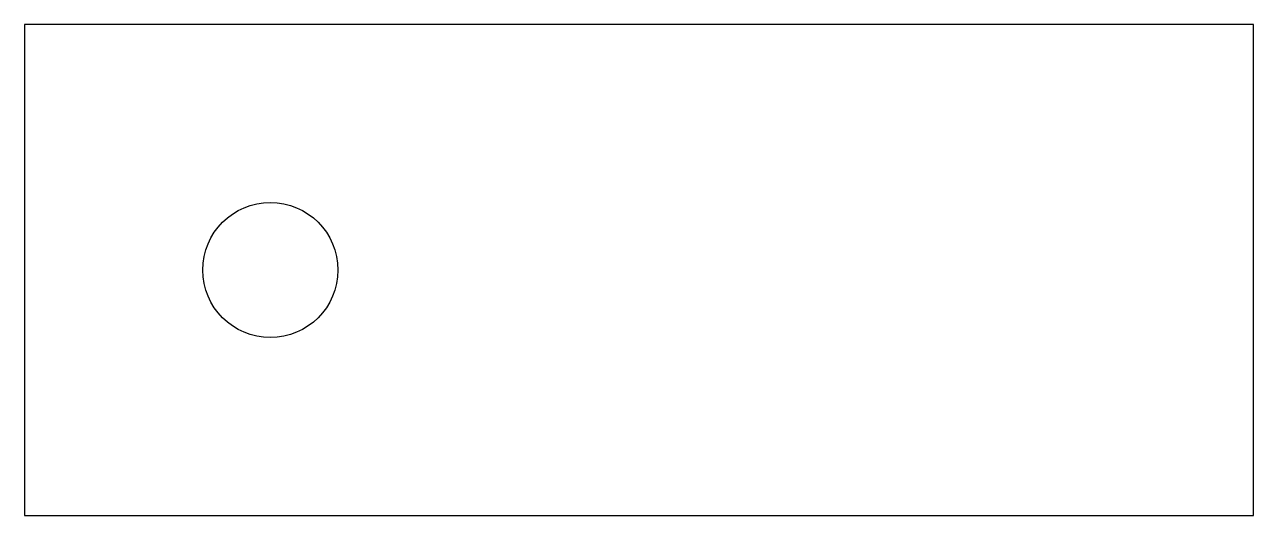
# Model space of a CAD drawing. Header units: millimetres. Extents: x -6 to 24, y -6 to 6.
import ezdxf

# ---------------------------------------------------------------- set-up
doc = ezdxf.new("R2010")
doc.units = ezdxf.units.MM
doc.layers.add('Shape2DView', color=7, linetype='CONTINUOUS')

msp = doc.modelspace()

# ---------------------------------------------------------------- linework, layer by layer
at = {"layer": 'Shape2DView'}
for p, q in [((-6, 6), (-6, -6)), ((24, 6), (-6, 6)), ((24, -6), (24, 6)), ((-6, -6), (24, -6))]:
    msp.add_line(p, q, dxfattribs=at)
msp.add_circle((0, 0), 1.65, dxfattribs=at)

doc.saveas('drawing.dxf')
